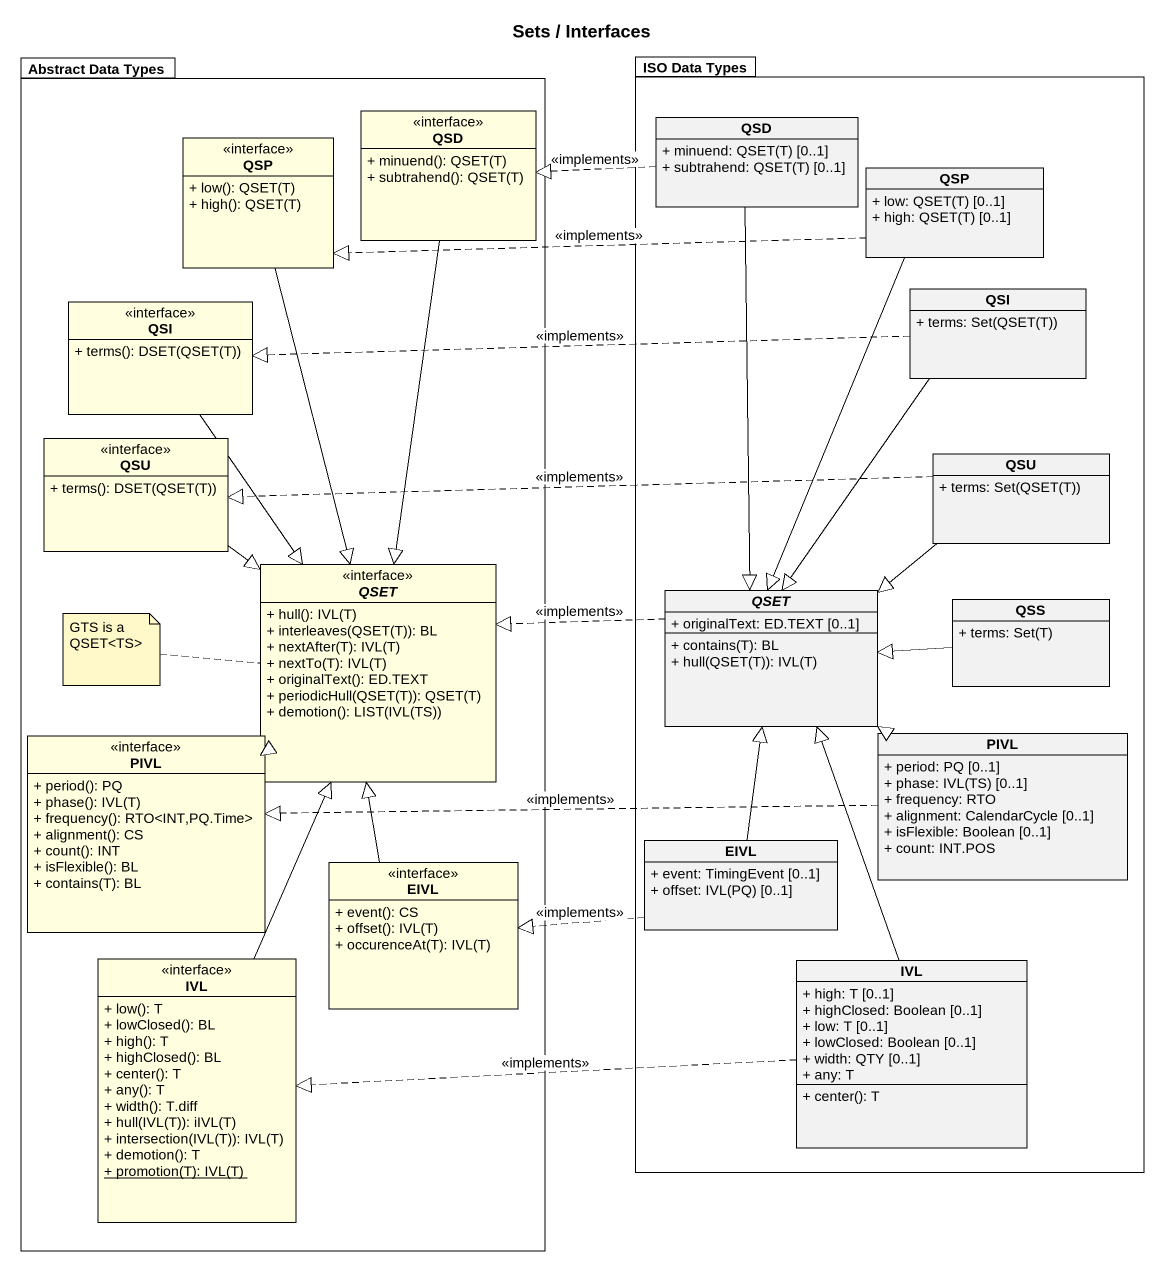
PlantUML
@startuml
title Sets / Interfaces
hide circle
hide empty members
skinparam classAttributeIconSize 0
package "Abstract Data Types" as Abstract_Data_Types #FFFFFF {
  class QSD <<interface>> #FFFFE0 {
    + minuend(): QSET(T)
    + subtrahend(): QSET(T)
  }
  class QSP <<interface>> #FFFFE0 {
    + low(): QSET(T)
    + high(): QSET(T)
  }
  class QSI <<interface>> #FFFFE0 {
    + terms(): DSET(QSET(T))
  }
  class QSU <<interface>> #FFFFE0 {
    + terms(): DSET(QSET(T))
  }
  abstract class QSET <<interface>> #FFFFE0 {
    + hull(): IVL(T)
    + interleaves(QSET(T)): BL
    + nextAfter(T): IVL(T)
    + nextTo(T): IVL(T)
    + originalText(): ED.TEXT
    + periodicHull(QSET(T)): QSET(T)
    + demotion(): LIST(IVL(TS))
  }
  class PIVL <<interface>> #FFFFE0 {
    + period(): PQ
    + phase(): IVL(T)
    + frequency(): RTO<INT,PQ.Time>
    + alignment(): CS
    + count(): INT
    + isFlexible(): BL
    + contains(T): BL
  }
  class EIVL <<interface>> #FFFFE0 {
    + event(): CS
    + offset(): IVL(T)
    + occurenceAt(T): IVL(T)
  }
  class IVL <<interface>> #FFFFE0 {
    + low(): T
    + lowClosed(): BL
    + high(): T
    + highClosed(): BL
    + center(): T
    + any(): T
    + width(): T.diff
    + hull(IVL(T)): iIVL(T)
    + intersection(IVL(T)): IVL(T)
    + demotion(): T
    {static} + promotion(T): IVL(T)
  }
}
package "ISO Data Types" as ISO_Data_Types #FFFFFF {
  class "QSD" as QSD_2 {
    {field} + minuend: QSET(T) [0..1]
    {field} + subtrahend: QSET(T) [0..1]
  }
  class "QSP" as QSP_2 {
    {field} + low: QSET(T) [0..1]
    {field} + high: QSET(T) [0..1]
  }
  class "QSI" as QSI_2 {
    {field} + terms: Set(QSET(T))
  }
  class "QSU" as QSU_2 {
    {field} + terms: Set(QSET(T))
  }
  abstract class "QSET" as QSET_2 {
    + originalText: ED.TEXT [0..1]
    + contains(T): BL
    + hull(QSET(T)): IVL(T)
  }
  class QSS {
    {field} + terms: Set(T)
  }
  class "PIVL" as PIVL_2 {
    + period: PQ [0..1]
    {field} + phase: IVL(TS) [0..1]
    + frequency: RTO
    + alignment: CalendarCycle [0..1]
    + isFlexible: Boolean [0..1]
    + count: INT.POS
  }
  class "EIVL" as EIVL_2 {
    + event: TimingEvent [0..1]
    {field} + offset: IVL(PQ) [0..1]
  }
  class "IVL" as IVL_2 {
    + high: T [0..1]
    + highClosed: Boolean [0..1]
    + low: T [0..1]
    + lowClosed: Boolean [0..1]
    + width: QTY [0..1]
    + any: T
    + center(): T
  }
}
QSD --|> QSET
QSP --|> QSET
QSD_2 .left.|> QSD : <<implements>>
QSD_2 --|> QSET_2
QSP_2 .left.|> QSP : <<implements>>
QSP_2 --|> QSET_2
QSI --|> QSET
QSI_2 .left.|> QSI : <<implements>>
QSI_2 --|> QSET_2
QSU --|> QSET
QSU_2 .left.|> QSU : <<implements>>
QSU_2 --|> QSET_2
QSET_2 .left.|> QSET : <<implements>>
QSS -left-|> QSET_2
PIVL -up-|> QSET
PIVL_2 -up-|> QSET_2
PIVL_2 .left.|> PIVL : <<implements>>
EIVL -up-|> QSET
EIVL_2 -up-|> QSET_2
EIVL_2 .left.|> EIVL : <<implements>>
IVL -up-|> QSET
IVL_2 -up-|> QSET_2
IVL_2 .left.|> IVL : <<implements>>
note left of QSET : GTS is a QSET<TS>
@enduml
